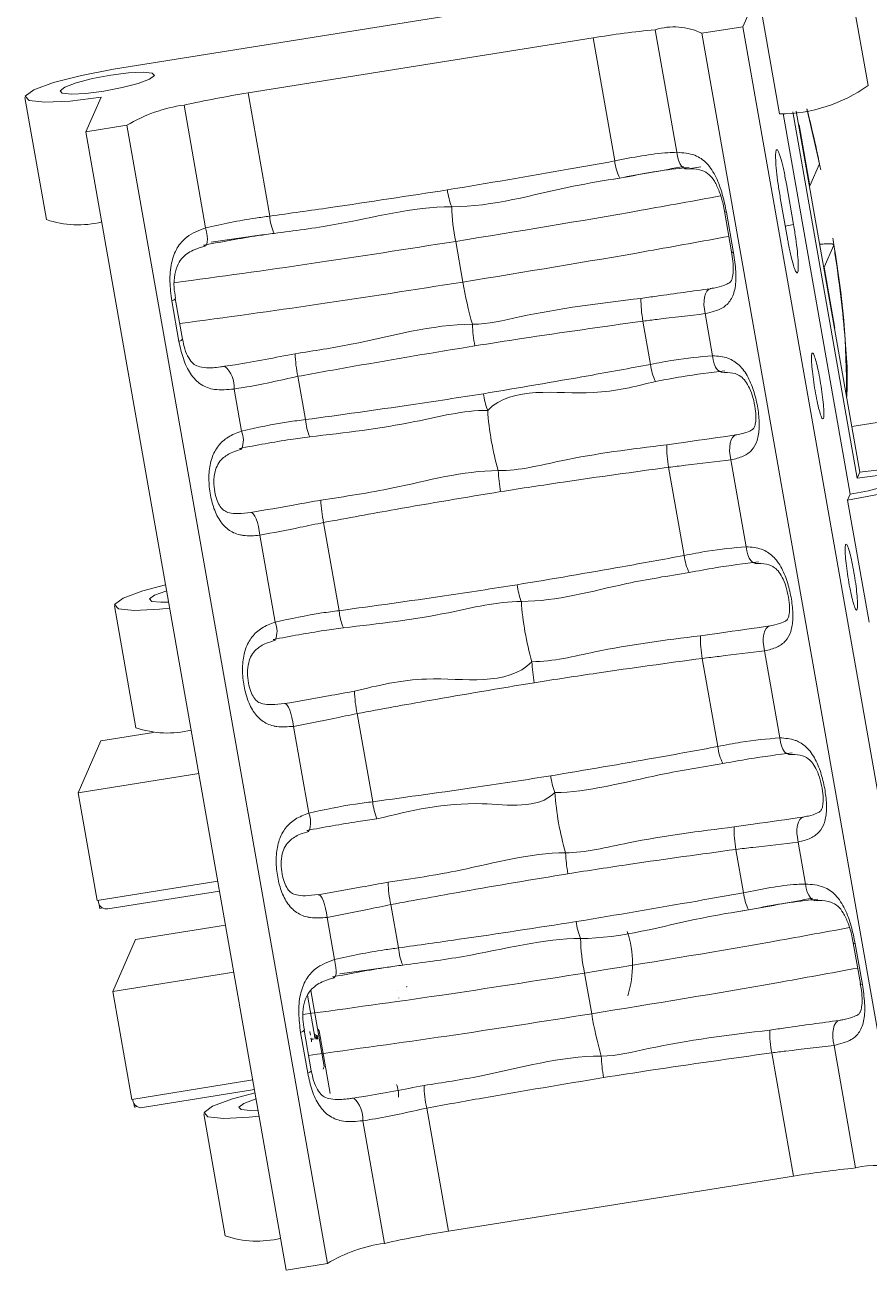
# Model space of a CAD drawing. Header units: millimetres. Extents: x 0 to 1189, y 0 to 841.
# Drawn here: x 298.62 to 302.66, y 561.39 to 567.35 of the extents above; entities that cross this region are included whole.
import ezdxf

# ---------------------------------------------------------------- set-up
doc = ezdxf.new("R2010")
doc.units = ezdxf.units.MM
doc.layers.get('0').update_dxf_attribs({"lineweight": 18})

msp = doc.modelspace()

# ---------------------------------------------------------------- linework, layer by layer
at = {"color": 7, "linetype": 'Continuous', "lineweight": 15}
for p, q in [((302.6557, 567.0616), (302.553, 567.6456)), ((299.0441, 567.1397), (302.1882, 567.6429)), ((302.1299, 567.5097), (302.057, 567.3432)), ((302.2326, 566.9257), (302.1299, 567.5097)), ((301.3396, 567.2903), (299.6886, 567.026)), ((301.4434, 566.7004), (301.3396, 567.2903)), ((301.7406, 566.7419), (301.6373, 567.3289)), ((302.057, 567.3432), (301.8605, 567.3117)), ((302.8193, 561.8606), (301.8605, 567.3117)), ((303.0158, 561.8921), (302.057, 567.3432)), ((298.621, 567.0038), (298.7237, 566.4197)), ((298.9129, 566.8399), (298.9858, 567.0064)), ((299.7923, 566.4361), (299.6886, 567.026)), ((299.4857, 566.3809), (299.3824, 566.968)), ((302.5703, 565.1045), (302.2495, 566.9284)), ((302.2951, 566.9364), (302.6039, 565.1811)), ((302.6163, 565.2094), (302.3119, 566.9396)), ((299.1094, 566.8714), (298.9129, 566.8399)), ((300.0682, 561.4203), (299.1094, 566.8714)), ((302.3259, 566.8738), (302.3242, 566.8699)), ((302.3773, 566.5818), (302.3259, 566.8738)), ((299.8717, 561.3888), (298.9129, 566.8399)), ((301.856, 566.6723), (301.7967, 566.6628)), ((302.4229, 566.686), (302.3773, 566.5818)), ((302.265, 566.5903), (302.2993, 566.3957)), ((302.375, 566.5814), (302.3773, 566.5818)), ((302.2701, 566.3291), (302.2359, 566.5237)), ((301.9689, 566.4598), (302.0031, 566.2651)), ((301.978, 566.4552), (302.0122, 566.2606)), ((299.7655, 566.3477), (299.5119, 566.3123)), ((300.6828, 566.3154), (300.717, 566.1207)), ((302.4458, 566.1924), (302.4914, 566.2967)), ((302.0031, 566.2651), (302.0031, 566.2656)), ((302.4434, 566.192), (302.4458, 566.1924)), ((302.4971, 565.9004), (302.4458, 566.1924)), ((299.3401, 566.0425), (299.3402, 566.0421)), ((299.3745, 565.8474), (299.3402, 566.0421)), ((299.3583, 565.8357), (299.324, 566.0304)), ((301.6148, 565.7261), (301.5783, 565.9334)), ((301.9119, 565.768), (301.8765, 565.9692)), ((302.4948, 565.9), (302.4971, 565.9004)), ((302.4954, 565.8965), (302.4971, 565.9004)), ((299.9637, 565.4618), (299.9272, 565.6691)), ((299.657, 565.4071), (299.6216, 565.6082)), ((302.9457, 565.4876), (302.5777, 565.4287)), ((302.0728, 564.853), (301.9997, 565.2688)), ((301.7757, 564.811), (301.7014, 565.2334)), ((302.6039, 565.1811), (302.6163, 565.2094)), ((302.5579, 565.0762), (302.5703, 565.1045)), ((302.6607, 564.4921), (302.5579, 565.0762)), ((300.1247, 564.5468), (300.0504, 564.9692)), ((299.8179, 564.492), (299.7448, 564.9078)), ((299.0491, 564.5702), (299.1518, 563.9862)), ((301.9367, 563.896), (301.8624, 564.3184)), ((302.2338, 563.938), (302.1606, 564.3538)), ((300.2856, 563.6318), (300.2113, 564.0542)), ((299.2368, 563.9641), (298.9849, 563.9238)), ((299.9789, 563.577), (299.9057, 563.9928)), ((298.9849, 563.9238), (298.8756, 563.674)), ((298.8756, 563.674), (299.4535, 563.7665)), ((298.9663, 563.1581), (298.8756, 563.674)), ((302.357, 563.2376), (302.3216, 563.4387)), ((302.0598, 563.1961), (302.0233, 563.4034)), ((298.9663, 563.1581), (299.5442, 563.2506)), ((299.0185, 563.1187), (299.5524, 563.2042)), ((298.9711, 563.1588), (298.9724, 563.1514)), ((298.9768, 563.1388), (298.98, 563.121)), ((298.98, 563.121), (298.9928, 563.1231)), ((300.4087, 562.9318), (300.3723, 563.1391)), ((300.1021, 562.8766), (300.0667, 563.0778)), ((299.5811, 563.0411), (299.1507, 562.9722)), ((299.1507, 562.9722), (299.0413, 562.7224)), ((302.5853, 562.9555), (302.6195, 562.7608)), ((302.5944, 562.9509), (302.6286, 562.7563)), ((299.0413, 562.7224), (299.6208, 562.8152)), ((300.3819, 562.8434), (300.1283, 562.808)), ((301.2992, 562.8111), (301.3334, 562.6164)), ((302.6195, 562.7608), (302.6195, 562.7613)), ((299.1321, 562.2065), (299.0413, 562.7224)), ((300.0101, 562.4941), (299.9729, 562.7054)), ((300.0533, 562.3643), (299.9893, 562.7284)), ((300.4049, 562.729), (300.4048, 562.729)), ((300.4477, 562.745), (300.4493, 562.7474)), ((299.9747, 562.3315), (299.9404, 562.5261)), ((299.9565, 562.5382), (299.9566, 562.5378)), ((299.9909, 562.3431), (299.9566, 562.5378)), ((299.986, 562.5203), (299.9842, 562.5308)), ((299.9862, 562.5207), (299.986, 562.5203)), ((299.9862, 562.5207), (299.986, 562.5206)), ((299.9867, 562.5165), (299.9873, 562.5179)), ((299.9873, 562.5143), (299.9878, 562.5153)), ((300.0054, 562.5209), (300.0177, 562.5085)), ((300.022, 562.5425), (300.0294, 562.5351)), ((300.0294, 562.5351), (300.0822, 562.235)), ((299.9897, 562.4994), (299.9908, 562.4977)), ((299.9902, 562.4966), (299.9897, 562.4994)), ((299.9909, 562.4956), (299.9902, 562.4966)), ((299.9924, 562.4876), (299.9909, 562.4956)), ((299.9912, 562.4954), (299.991, 562.4953)), ((299.9924, 562.4888), (299.9912, 562.4954)), ((299.9912, 562.4954), (299.9913, 562.4953)), ((299.9921, 562.4888), (299.9924, 562.4888)), ((299.9923, 562.4847), (299.9924, 562.4876)), ((299.9928, 562.4818), (299.9923, 562.4847)), ((299.9924, 562.4891), (299.9924, 562.4888)), ((299.9928, 562.4864), (299.9928, 562.4818)), ((299.9952, 562.4959), (299.9956, 562.4936)), ((299.999, 562.4987), (299.9999, 562.4937)), ((300.0074, 562.5092), (300.0148, 562.5018)), ((300.0177, 562.5085), (300.0148, 562.5018)), ((300.0148, 562.5018), (300.0161, 562.4944)), ((300.0177, 562.5085), (300.0202, 562.4946)), ((300.0189, 562.5136), (300.0222, 562.4946)), ((302.5961, 561.8778), (302.4929, 562.4649)), ((302.2985, 561.8392), (302.1947, 562.4291)), ((300.0533, 562.3643), (300.0475, 562.351)), ((299.1321, 562.2065), (299.7116, 562.2993)), ((299.1843, 562.1672), (299.7197, 562.2529)), ((300.4092, 562.2181), (300.4088, 562.2177)), ((299.1368, 562.2073), (299.1381, 562.1998)), ((299.1426, 562.1873), (299.1457, 562.1695)), ((299.1457, 562.1695), (299.1586, 562.1716)), ((300.6474, 561.5749), (300.5436, 562.1648)), ((299.4771, 562.1367), (299.5799, 561.5526)), ((300.3412, 561.5169), (300.238, 562.1039)), ((302.2985, 561.8392), (300.6474, 561.5749)), ((300.0682, 561.4203), (299.8717, 561.3888))]:
    msp.add_line(p, q, dxfattribs=at)
at = {"color": 8, "linetype": 'Continuous', "lineweight": 15}
msp.add_line((302.2597, 566.3885), (302.2993, 566.3957), dxfattribs=at)
at = {"color": 7, "linetype": 'Continuous', "lineweight": 15}
for points in [[(299.0441, 567.1397), (298.8915, 567.1105), (298.7577, 567.0757), (298.663, 567.0404), (298.622, 567.0101), (298.6407, 566.9894), (298.7164, 566.9815), (298.8376, 566.9874), (298.9858, 567.0064)], [(298.789, 567.0369), (298.8126, 567.0543), (298.867, 567.0746), (298.944, 567.0946), (299.0317, 567.1113), (299.1169, 567.1223), (299.1866, 567.1257), (299.2302, 567.1211), (299.2409, 567.1092), (299.2173, 567.0918), (299.1629, 567.0715), (299.0859, 567.0515), (298.9982, 567.0347), (298.913, 567.0238), (298.8433, 567.0204), (298.7998, 567.025), (298.789, 567.0369)], [(299.4857, 566.3809), (299.49, 566.361), (299.4928, 566.3424), (299.494, 566.326), (299.4935, 566.3124), (299.4914, 566.3024), (299.4877, 566.2964), (299.4826, 566.2945), (299.4763, 566.297)], [(301.9015, 566.0888), (301.8924, 566.0848), (301.8844, 566.0765), (301.878, 566.0643), (301.8735, 566.0488), (301.871, 566.0307), (301.8707, 566.0108), (301.8725, 565.99), (301.8765, 565.9692)], [(301.9997, 565.2688), (301.9955, 565.2898), (301.9935, 565.3108), (301.9937, 565.3309), (301.9961, 565.3491), (302.0007, 565.3645), (302.0072, 565.3766), (302.0153, 565.3847), (302.0247, 565.3884)], [(299.6479, 565.3239), (299.6544, 565.321), (299.658, 565.3215)], [(302.6163, 565.2094), (302.7645, 565.2284), (302.8856, 565.2344), (302.9614, 565.2264), (302.9801, 565.2057), (302.939, 565.1754), (302.8444, 565.1402), (302.7106, 565.1053), (302.5579, 565.0762)], [(302.5703, 565.1045), (302.6581, 565.1212), (302.735, 565.1413), (302.7895, 565.1616), (302.8131, 565.179), (302.8023, 565.1909), (302.7588, 565.1955), (302.6891, 565.192), (302.6039, 565.1811)], [(299.702, 565.0166), (299.7082, 565.0154), (299.7147, 565.0096), (299.7212, 564.9997), (299.7275, 564.9859), (299.7333, 564.9691), (299.7382, 564.9498), (299.7421, 564.9291), (299.7448, 564.9078)], [(299.2943, 564.6712), (299.1857, 564.6421), (299.0911, 564.6069), (299.05, 564.5766), (299.0688, 564.5559), (299.1445, 564.5479), (299.2657, 564.5539), (299.3141, 564.559)], [(299.309, 564.5879), (299.2714, 564.5869), (299.2278, 564.5914), (299.217, 564.6033), (299.2407, 564.6208), (299.2951, 564.641), (299.2994, 564.6423)], [(302.1606, 564.3538), (302.1564, 564.3748), (302.1544, 564.3958), (302.1546, 564.4159), (302.1571, 564.4341), (302.1617, 564.4495), (302.1682, 564.4616), (302.1763, 564.4697), (302.1856, 564.4734)], [(299.8089, 564.4089), (299.8153, 564.406), (299.819, 564.4065)], [(299.8629, 564.1016), (299.8691, 564.1004), (299.8756, 564.0946), (299.8822, 564.0847), (299.8885, 564.0709), (299.8942, 564.054), (299.8991, 564.0348), (299.903, 564.0141), (299.9057, 563.9928)], [(302.3216, 563.4387), (302.3174, 563.4598), (302.3154, 563.4808), (302.3156, 563.5009), (302.318, 563.519), (302.3226, 563.5345), (302.3291, 563.5466), (302.3372, 563.5547), (302.3466, 563.5584)], [(299.9698, 563.4939), (299.9763, 563.491), (299.9799, 563.4915)], [(300.0239, 563.1866), (300.0301, 563.1854), (300.0366, 563.1796), (300.0431, 563.1696), (300.0494, 563.1559), (300.0552, 563.139), (300.0601, 563.1198), (300.064, 563.0991), (300.0667, 563.0778)], [(300.0927, 562.7927), (300.099, 562.7903), (300.1041, 562.7921), (300.1078, 562.7981), (300.1099, 562.8081), (300.1104, 562.8217), (300.1092, 562.8381), (300.1064, 562.8567), (300.1021, 562.8766)], [(302.4929, 562.4649), (302.4889, 562.4857), (302.4871, 562.5065), (302.4874, 562.5264), (302.4899, 562.5445), (302.4944, 562.56), (302.5008, 562.5722), (302.5088, 562.5805), (302.5179, 562.5846)], [(299.7421, 562.1255), (299.6937, 562.1204), (299.5725, 562.1144), (299.4968, 562.1224), (299.4781, 562.1431), (299.5191, 562.1734), (299.6138, 562.2086), (299.7224, 562.2377)], [(299.7275, 562.2088), (299.7231, 562.2075), (299.6687, 562.1872), (299.6451, 562.1698), (299.6559, 562.1579), (299.6994, 562.1533), (299.7371, 562.1543)]]:
    msp.add_lwpolyline(points, dxfattribs=at)
at = {"color": 8, "linetype": 'Continuous', "lineweight": 15}
for points in [[(302.4229, 566.686), (302.3762, 566.8966), (302.3628, 566.9499)], [(301.7406, 566.7419), (301.7438, 566.7218), (301.7488, 566.7035), (301.7554, 566.688), (301.7632, 566.6757), (301.7719, 566.6675), (301.7812, 566.6635), (301.7843, 566.6631)], [(301.978, 566.4552), (301.9707, 566.4575), (301.9688, 566.4599)], [(302.0122, 566.2606), (302.0049, 566.2628), (302.0031, 566.2651)], [(299.3402, 566.0421), (299.3398, 566.0401), (299.3346, 566.0356), (299.324, 566.0304)], [(299.3744, 565.8477), (299.374, 565.8454), (299.3688, 565.8409), (299.3583, 565.8357)], [(301.9119, 565.768), (301.9149, 565.7477), (301.9199, 565.7292), (301.9264, 565.7136), (301.9342, 565.7014), (301.9429, 565.6932), (301.9522, 565.6895), (301.9547, 565.6893)], [(302.0728, 564.853), (302.0759, 564.8327), (302.0808, 564.8142), (302.0873, 564.7986), (302.0951, 564.7864), (302.1038, 564.7782), (302.1131, 564.7745), (302.1156, 564.7743)], [(302.2338, 563.938), (302.2368, 563.9176), (302.2418, 563.8992), (302.2483, 563.8836), (302.2561, 563.8714), (302.2648, 563.8632), (302.2741, 563.8595), (302.2766, 563.8592)], [(302.357, 563.2376), (302.3602, 563.2175), (302.3652, 563.1992), (302.3718, 563.1837), (302.3796, 563.1715), (302.3883, 563.1632), (302.3976, 563.1592), (302.4007, 563.1589)], [(302.5944, 562.9509), (302.5871, 562.9532), (302.5852, 562.9556)], [(302.6286, 562.7563), (302.6213, 562.7585), (302.6195, 562.7608)], [(300.4475, 562.7451), (300.4481, 562.746), (300.4493, 562.7475)], [(299.9566, 562.5378), (299.9562, 562.5358), (299.951, 562.5313), (299.9404, 562.5261)], [(299.9908, 562.3434), (299.9904, 562.3411), (299.9852, 562.3366), (299.9747, 562.3315)]]:
    msp.add_lwpolyline(points, dxfattribs=at)
at = {"color": 7, "linetype": 'Continuous', "lineweight": 15}
for centre, radius, start, end in [((302.1088, 562.53), 4.822, 95.61137, 99.17871), ((301.727, 567.0368), 0.3056, 64.11174, 107.07306), ((302.2302, 567.6597), 0.734, 270.18562, 305.42938), ((300.5429, 561.682), 5.4119, 99.08261, 102.38223), ((299.4775, 566.2653), 0.7091, 97.70725, 121.27447), ((301.6725, 566.7242), 0.2303, 185.93804, 207.27868), ((300.9507, 566.5993), 0.3104, 186.94707, 202.39988), ((301.4975, 566.493), 0.8339, 180.81791, 192.29512), ((298.8752, 566.8612), 0.4668, 251.06877, 284.08366), ((300.0314, 566.4528), 0.2397, 183.99147, 204.40094), ((302.4066, 566.3957), 1.7119, 189.24417, 196.19874), ((302.13, 566.0347), 0.5609, 179.21522, 190.4013), ((301.3948, 565.9346), 0.6322, 181.49441, 190.90267), ((300.4418, 565.7844), 0.5273, 180.75276, 192.63089), ((299.49, 565.6188), 0.132, 355.39196, 48.00873), ((301.8595, 565.7546), 0.2464, 186.6542, 206.54364), ((301.1551, 565.6307), 0.3429, 187.50541, 201.2917), ((302.1623, 565.5907), 1.3294, 183.64426, 196.30815), ((300.2208, 565.4814), 0.2578, 184.36601, 203.26423), ((302.2781, 565.3359), 0.5857, 179.47019, 190.06968), ((301.5526, 565.241), 0.6667, 182.03039, 190.72204), ((300.582, 565.0885), 0.5448, 181.28006, 192.65296), ((302.0205, 564.8396), 0.2465, 186.65863, 206.5392), ((301.316, 564.7157), 0.3429, 187.50369, 201.2894), ((300.382, 564.5665), 0.2581, 184.37791, 203.25625), ((302.3232, 564.6757), 1.3293, 183.64424, 196.30932), ((302.4388, 564.4208), 0.5855, 179.47053, 190.07353), ((301.7123, 564.3258), 0.6654, 182.02063, 190.73029), ((300.7426, 564.1734), 0.5445, 181.27546, 192.65442), ((299.3032, 564.4278), 0.4669, 251.07206, 284.08037), ((302.1814, 563.9246), 0.2464, 186.65637, 206.54147), ((301.4765, 563.8006), 0.3424, 187.49926, 201.30198), ((302.4845, 563.7607), 1.3297, 183.64471, 196.30689), ((300.5427, 563.6514), 0.2578, 184.36601, 203.26423), ((302.5995, 563.5058), 0.5852, 179.46681, 190.07411), ((301.8745, 563.411), 0.6667, 182.03039, 190.72204), ((300.9039, 563.2585), 0.5449, 181.28039, 192.65263), ((302.289, 563.2199), 0.2304, 185.93536, 207.27295), ((299.0121, 563.1586), 0.0404, 190.3159, 279.1235), ((301.5674, 563.0951), 0.3107, 186.95522, 202.39173), ((301.021, 562.8519), 0.5076, 342.86036, 18.24979), ((302.1143, 562.9887), 0.8343, 180.82063, 192.2924), ((300.6477, 562.9485), 0.2395, 183.98742, 204.40889), ((300.4145, 562.692), 0.00396, 178.78485, 203.3987), ((303.0219, 562.8912), 1.7107, 189.24184, 196.20108), ((302.747, 562.5304), 0.5615, 179.22166, 190.39486), ((302.011, 562.4303), 0.6321, 181.49185, 190.90195), ((300.2756, 562.2264), 0.1339, 356.44754, 22.61791), ((301.0584, 562.2802), 0.5275, 180.75648, 192.63029), ((299.1779, 562.207), 0.0404, 190.3225, 279.12039), ((300.1063, 562.1145), 0.1321, 355.4048, 47.99428), ((303.0689, 557.0688), 4.8322, 95.61514, 99.17494), ((302.687, 561.552), 0.3383, 67.07868, 105.58743), ((301.5006, 556.2357), 5.407, 99.07897, 102.38156), ((299.7313, 561.9942), 0.4668, 251.06877, 284.08366), ((300.4365, 560.8137), 0.7096, 97.71524, 121.26647)]:
    msp.add_arc(centre, radius, start, end, dxfattribs=at)
at = {"color": 8, "linetype": 'Continuous', "lineweight": 15}
for centre, radius, start, end in [((298.8041, 565.6228), 3.7484, 359.2521, 10.35697), ((299.56, 565.3631), 0.1065, 337.02774, 24.3936), ((299.721, 564.4481), 0.1064, 337.01808, 24.40327), ((299.8819, 563.5331), 0.1065, 337.02774, 24.3936)]:
    msp.add_arc(centre, radius, start, end, dxfattribs=at)
at = {"color": 7, "linetype": 'Continuous', "lineweight": 15}
for points, knots in [([(302.4293, 566.6572), (302.4218, 566.6945), (302.4001, 566.802), (302.378, 566.8916), (302.3636, 566.9501)], [0, 0, 0, 0, 0.104031, 0.3001643, 0.3001643, 0.3001643, 0.3001643]), ([(302.2359, 566.5237), (302.2322, 566.546), (302.2248, 566.5905), (302.2171, 566.6545), (302.213, 566.7073), (302.2131, 566.7432), (302.2175, 566.758), (302.2256, 566.7503), (302.2365, 566.7207), (302.2489, 566.6727), (302.2587, 566.6256), (302.2638, 566.5971), (302.265, 566.5903)], [0, 0, 0, 0, 0.0435772, 0.087156, 0.1307379, 0.174318, 0.2178948, 0.2614722, 0.305053, 0.3486302, 0.3922077, 0.4058672, 0.4058672, 0.4058672, 0.4058672]), ([(300.6426, 566.5618), (300.8356, 566.5942), (301.1028, 566.639), (301.3694, 566.687), (301.4434, 566.7004)], [0, 0, 0, 0, 0.5870461, 0.8126937, 0.8126937, 0.8126937, 0.8126937]), ([(301.4434, 566.7004), (301.53, 566.7177), (301.6319, 566.7381), (301.7264, 566.7414), (301.7406, 566.7419)], [0, 0, 0, 0, 0.2553587, 0.300428, 0.300428, 0.300428, 0.300428]), ([(301.7406, 566.7419), (301.7704, 566.7397), (301.8245, 566.7358), (301.8878, 566.6915), (301.9307, 566.6239), (301.9604, 566.5411), (301.9721, 566.4838), (301.978, 566.4552)], [0, 0, 0, 0, 0.0932142, 0.169291, 0.2512309, 0.3316459, 0.4118344, 0.4118344, 0.4118344, 0.4118344]), ([(301.7729, 566.6741), (301.6742, 566.6556), (301.5625, 566.6347), (301.4506, 566.6161), (301.4377, 566.6139)], [0, 0, 0, 0, 0.3011932, 0.3406162, 0.3406162, 0.3406162, 0.3406162]), ([(301.7995, 566.6689), (301.7838, 566.6675), (301.6753, 566.658), (301.5634, 566.6368), (301.4678, 566.6186)], [0, 0, 0, 0, 0.0484997, 0.3356807, 0.3356807, 0.3356807, 0.3356807]), ([(301.7844, 566.6622), (301.7908, 566.6626), (301.8213, 566.6645), (301.8626, 566.6563), (301.8932, 566.64), (301.9218, 566.6052), (301.9453, 566.5542), (301.9608, 566.5028), (301.9663, 566.471), (301.9683, 566.4598)], [0, 0, 0, 0, 0.0168826, 0.08128, 0.1392025, 0.1837898, 0.2319856, 0.2824448, 0.3098101, 0.3098101, 0.3098101, 0.3098101]), ([(301.4678, 566.6186), (301.3934, 566.6065), (301.125, 566.5626), (300.861, 566.4811), (300.6637, 566.4811), (300.6637, 566.4811)], [0, 0, 0, 0, 0.2263507, 0.8164546, 0.8164665, 0.8164665, 0.8164665, 0.8164665]), ([(299.7923, 566.4361), (299.8891, 566.4497), (300.1729, 566.4894), (300.456, 566.533), (300.6426, 566.5618)], [0, 0, 0, 0, 0.2930726, 0.8595103, 0.8595103, 0.8595103, 0.8595103]), ([(300.6637, 566.4811), (300.6637, 566.4811), (300.4734, 566.4811), (300.1938, 566.4018), (299.9098, 566.366), (299.8132, 566.3538)], [0, 0, 0, 0, 0.0000119, 0.5675826, 0.8606356, 0.8606356, 0.8606356, 0.8606356]), ([(299.4857, 566.3809), (299.5648, 566.3978), (299.666, 566.4194), (299.7696, 566.4331), (299.7923, 566.4361)], [0, 0, 0, 0, 0.2434178, 0.3117002, 0.3117002, 0.3117002, 0.3117002]), ([(302.2993, 566.3957), (302.303, 566.3734), (302.3103, 566.3289), (302.3181, 566.2649), (302.3222, 566.2121), (302.322, 566.1762), (302.3176, 566.1614), (302.3096, 566.1691), (302.2987, 566.1987), (302.2862, 566.2467), (302.2764, 566.2938), (302.2713, 566.3223), (302.2701, 566.3291)], [0, 0, 0, 0, 0.043577, 0.0871562, 0.1307358, 0.174316, 0.217893, 0.2614743, 0.3050518, 0.3486317, 0.3922079, 0.4058674, 0.4058674, 0.4058674, 0.4058674]), ([(299.324, 566.0304), (299.3199, 566.0614), (299.3119, 566.1221), (299.319, 566.2108), (299.3456, 566.285), (299.3989, 566.3469), (299.4537, 566.3684), (299.4857, 566.3809)], [0, 0, 0, 0, 0.0894462, 0.1755301, 0.254351, 0.3274526, 0.4299121, 0.4299121, 0.4299121, 0.4299121]), ([(299.8132, 566.3538), (299.788, 566.3503), (299.6757, 566.3347), (299.5634, 566.3135), (299.4763, 566.297)], [0, 0, 0, 0, 0.0765489, 0.3416773, 0.3416773, 0.3416773, 0.3416773]), ([(299.3422, 566.0427), (299.339, 566.06), (299.332, 566.098), (299.3363, 566.1572), (299.3517, 566.2075), (299.3799, 566.246), (299.4248, 566.2759), (299.4687, 566.2883), (299.4863, 566.2933)], [0, 0, 0, 0, 0.0470393, 0.1032124, 0.1554253, 0.2054301, 0.2802566, 0.3304453, 0.3304453, 0.3304453, 0.3304453]), ([(302.4914, 566.2967), (302.4913, 566.2983), (302.491, 566.3017), (302.477, 566.3043), (302.4542, 566.3044), (302.4339, 566.3023), (302.4242, 566.3013)], [0, 0, 0, 0, 0.01680719, 0.03544971, 0.05373121, 0.07052921, 0.07052921, 0.07052921, 0.07052921]), ([(302.5534, 565.5667), (302.5551, 565.5964), (302.5589, 565.662), (302.5498, 565.818), (302.5304, 566.0184), (302.5069, 566.1986), (302.4908, 566.3037), (302.4866, 566.3313)], [0, 0, 0, 0, 0.1483658, 0.3275595, 0.5160835, 0.7022606, 0.7687488, 0.7687488, 0.7687488, 0.7687488]), ([(302.0122, 566.2606), (302.0166, 566.2303), (302.0253, 566.1709), (302.0227, 566.0927), (302.0024, 566.0329), (301.957, 565.989), (301.9061, 565.9765), (301.8765, 565.9692)], [0, 0, 0, 0, 0.0775403, 0.1521638, 0.2204756, 0.283839, 0.3726471, 0.3726471, 0.3726471, 0.3726471]), ([(302.002, 566.2655), (302.0047, 566.2505), (302.011, 566.2162), (302.0116, 566.1721), (302.0067, 566.1385), (301.999, 566.1231), (301.9944, 566.1174), (301.9661, 566.103), (301.932, 566.0939), (301.9067, 566.0901), (301.901, 566.0892)], [0, 0, 0, 0, 0.0282814, 0.0648612, 0.094023, 0.1229922, 0.1624302, 0.1976644, 0.2378453, 0.2497659, 0.2497659, 0.2497659, 0.2497659]), ([(300.7627, 565.9181), (300.7628, 565.9181), (300.839, 565.9181), (301.1045, 565.9866), (301.3745, 566.019), (301.5691, 566.0423)], [0, 0, 0, 0, 0.0000119, 0.228071, 0.8163929, 0.8163929, 0.8163929, 0.8163929]), ([(301.5691, 566.0423), (301.5944, 566.046), (301.707, 566.0623), (301.8165, 566.0772), (301.9015, 566.0888)], [0, 0, 0, 0, 0.0752097, 0.3356385, 0.3356385, 0.3356385, 0.3356385]), ([(299.9145, 565.7775), (300.0039, 565.7912), (300.2866, 565.8344), (300.5655, 565.9181), (300.7627, 565.9181), (300.7627, 565.9181)], [0, 0, 0, 0, 0.2721672, 0.8605193, 0.8605311, 0.8605311, 0.8605311, 0.8605311]), ([(301.5783, 565.9334), (301.3848, 565.9063), (301.1164, 565.8686), (300.8486, 565.8267), (300.7739, 565.8151)], [0, 0, 0, 0, 0.5861619, 0.8130203, 0.8130203, 0.8130203, 0.8130203]), ([(301.8765, 565.9692), (301.8009, 565.9604), (301.7042, 565.9492), (301.6009, 565.9362), (301.5783, 565.9334)], [0, 0, 0, 0, 0.2345214, 0.300321, 0.300321, 0.300321, 0.300321]), ([(299.6216, 565.6082), (299.5896, 565.6054), (299.5316, 565.6004), (299.4601, 565.6261), (299.4106, 565.6787), (299.3766, 565.7517), (299.3644, 565.8077), (299.3583, 565.8357)], [0, 0, 0, 0, 0.0904078, 0.164186, 0.2436542, 0.3216495, 0.3994014, 0.3994014, 0.3994014, 0.3994014]), ([(299.5753, 565.717), (299.5689, 565.716), (299.5379, 565.7109), (299.4912, 565.7083), (299.4473, 565.716), (299.4266, 565.728), (299.4046, 565.7542), (299.3851, 565.7972), (299.3783, 565.8316), (299.3751, 565.8479)], [0, 0, 0, 0, 0.0146852, 0.072073, 0.1173888, 0.1614823, 0.2044423, 0.2464337, 0.2840197, 0.2840197, 0.2840197, 0.2840197]), ([(300.7739, 565.8151), (300.5809, 565.783), (300.2983, 565.736), (300.0165, 565.6852), (299.9272, 565.6691)], [0, 0, 0, 0, 0.5870544, 0.859194, 0.859194, 0.859194, 0.859194]), ([(299.5783, 565.717), (299.5945, 565.7195), (299.7065, 565.7369), (299.8186, 565.7588), (299.9145, 565.7775)], [0, 0, 0, 0, 0.0493618, 0.3416509, 0.3416509, 0.3416509, 0.3416509]), ([(301.6148, 565.7261), (301.652, 565.7334), (301.7541, 565.7537), (301.8506, 565.7625), (301.9119, 565.768)], [0, 0, 0, 0, 0.1094739, 0.3002498, 0.3002498, 0.3002498, 0.3002498]), ([(301.9119, 565.768), (301.9372, 565.766), (301.9683, 565.7635), (302.0145, 565.7435), (302.0542, 565.7125), (302.0919, 565.6491), (302.1173, 565.574), (302.1325, 565.4968), (302.1371, 565.4237), (302.1284, 565.3613), (302.1028, 565.3146), (302.0598, 565.2839), (302.0201, 565.2739), (301.9997, 565.2688)], [0, 0, 0, 0, 0.0756239, 0.0926735, 0.1579485, 0.2285307, 0.2970393, 0.3663195, 0.4352345, 0.5004553, 0.5611028, 0.6217601, 0.6863846, 0.6863846, 0.6863846, 0.6863846]), ([(302.4422, 565.4668), (302.4406, 565.4655), (302.4374, 565.463), (302.4292, 565.4819), (302.4195, 565.5153), (302.4093, 565.5612), (302.3998, 565.614), (302.3919, 565.6677), (302.3866, 565.7163), (302.3845, 565.7544), (302.3856, 565.7737), (302.3887, 565.7821), (302.3937, 565.7794), (302.4021, 565.7585), (302.4119, 565.7222), (302.4221, 565.6747), (302.4314, 565.6213), (302.4389, 565.5681), (302.4437, 565.521), (302.4452, 565.4854), (302.4438, 565.4709), (302.4424, 565.4672), (302.4422, 565.4668)], [0, 0, 0, 0, 0.0348162, 0.0696307, 0.1044456, 0.1392591, 0.1740719, 0.2088859, 0.243699, 0.2785172, 0.3133286, 0.3305492, 0.3653613, 0.4001764, 0.4349896, 0.4698025, 0.5046173, 0.5394345, 0.5742481, 0.6090624, 0.6438775, 0.6484655, 0.6484655, 0.6484655, 0.6484655]), ([(300.8151, 565.5859), (300.9828, 565.6141), (301.2497, 565.659), (301.5158, 565.7079), (301.6148, 565.7261)], [0, 0, 0, 0, 0.5099202, 0.8118377, 0.8118377, 0.8118377, 0.8118377]), ([(301.9706, 565.6957), (301.9019, 565.687), (301.7922, 565.6731), (301.6807, 565.6523), (301.6391, 565.6445)], [0, 0, 0, 0, 0.2103879, 0.3355534, 0.3355534, 0.3355534, 0.3355534]), ([(301.9546, 565.6885), (301.9738, 565.688), (302.0134, 565.6868), (302.0442, 565.6728), (302.0691, 565.6483), (302.09, 565.6118), (302.1066, 565.5653), (302.1171, 565.5147), (302.1201, 565.4702), (302.1168, 565.4386), (302.1107, 565.4228), (302.1063, 565.4169), (302.0919, 565.4064), (302.0582, 565.3947), (302.0303, 565.3899), (302.021, 565.3883)], [0, 0, 0, 0, 0.0475865, 0.0982423, 0.1318232, 0.1623344, 0.1965061, 0.23514, 0.26913, 0.2968962, 0.3248591, 0.3543763, 0.3922682, 0.4367849, 0.4592057, 0.4592057, 0.4592057, 0.4592057]), ([(299.9272, 565.6691), (299.8396, 565.6494), (299.7364, 565.6261), (299.6366, 565.6106), (299.6216, 565.6082)], [0, 0, 0, 0, 0.26497, 0.3117373, 0.3117373, 0.3117373, 0.3117373]), ([(301.6391, 565.6445), (301.5427, 565.6206), (301.2832, 565.5562), (300.9568, 565.6274), (300.8356, 565.5062), (300.8356, 565.5062)], [0, 0, 0, 0, 0.3058488, 0.8235878, 0.8236048, 0.8236048, 0.8236048, 0.8236048]), ([(299.9637, 565.4618), (300.1318, 565.4847), (300.416, 565.5236), (300.6994, 565.5678), (300.8151, 565.5859)], [0, 0, 0, 0, 0.5089334, 0.8604283, 0.8604283, 0.8604283, 0.8604283]), ([(300.8356, 565.5062), (300.8356, 565.5062), (300.7174, 565.5062), (300.4368, 565.4316), (300.1522, 565.3989), (299.9839, 565.3796)], [0, 0, 0, 0, 0.0000118, 0.3523967, 0.8615959, 0.8615959, 0.8615959, 0.8615959]), ([(299.657, 565.4071), (299.7313, 565.4232), (299.8324, 565.4453), (299.9363, 565.4583), (299.9637, 565.4618)], [0, 0, 0, 0, 0.2293591, 0.3117365, 0.3117365, 0.3117365, 0.3117365]), ([(299.7448, 564.9078), (299.7177, 564.9058), (299.6844, 564.9034), (299.6336, 564.9128), (299.5891, 564.9329), (299.5462, 564.9844), (299.5178, 565.0528), (299.5022, 565.129), (299.4997, 565.2068), (299.5126, 565.2788), (299.5437, 565.3381), (299.5925, 565.382), (299.635, 565.3985), (299.657, 565.4071)], [0, 0, 0, 0, 0.0798775, 0.097889, 0.1668355, 0.2413829, 0.3137415, 0.3869085, 0.4597036, 0.5285892, 0.5926445, 0.6567099, 0.7249608, 0.7249608, 0.7249608, 0.7249608]), ([(299.9839, 565.3796), (299.9536, 565.3755), (299.8416, 565.3603), (299.7296, 565.3392), (299.6479, 565.3239)], [0, 0, 0, 0, 0.0922428, 0.3406167, 0.3406167, 0.3406167, 0.3406167]), ([(301.6924, 565.3413), (301.7228, 565.3456), (301.8352, 565.3616), (301.9448, 565.3771), (302.0247, 565.3884)], [0, 0, 0, 0, 0.0908944, 0.3355902, 0.3355902, 0.3355902, 0.3355902]), ([(299.7027, 565.0172), (299.6815, 565.0146), (299.6424, 565.0097), (299.597, 565.0145), (299.5745, 565.0243), (299.557, 565.041), (299.5397, 565.074), (299.5282, 565.1159), (299.5237, 565.1644), (299.5289, 565.2117), (299.5435, 565.2495), (299.5685, 565.28), (299.6074, 565.3051), (299.6438, 565.3156), (299.6585, 565.3198)], [0, 0, 0, 0, 0.0549725, 0.101278, 0.1436933, 0.1852309, 0.2197723, 0.2564968, 0.2966048, 0.3367271, 0.3727392, 0.4115642, 0.4686249, 0.5070971, 0.5070971, 0.5070971, 0.5070971]), ([(300.8864, 565.2174), (300.8864, 565.2174), (300.9884, 565.2174), (301.2536, 565.2873), (301.5234, 565.3205), (301.6924, 565.3413)], [0, 0, 0, 0, 0.0000119, 0.3050712, 0.8160148, 0.8160148, 0.8160148, 0.8160148]), ([(301.9997, 565.2688), (301.9287, 565.2603), (301.8322, 565.2488), (301.7288, 565.2367), (301.7014, 565.2334)], [0, 0, 0, 0, 0.2209739, 0.3003488, 0.3003488, 0.3003488, 0.3003488]), ([(300.0373, 565.0763), (300.1523, 565.0935), (300.4353, 565.1359), (300.7149, 565.2174), (300.8864, 565.2174), (300.8864, 565.2174)], [0, 0, 0, 0, 0.3502239, 0.8614452, 0.861457, 0.861457, 0.861457, 0.861457]), ([(301.7014, 565.2334), (301.5333, 565.2105), (301.265, 565.1738), (300.9975, 565.1324), (300.8976, 565.117)], [0, 0, 0, 0, 0.5089394, 0.8122085, 0.8122085, 0.8122085, 0.8122085]), ([(300.8976, 565.117), (300.7299, 565.0891), (300.4471, 565.0421), (300.1651, 564.9902), (300.0504, 564.9692)], [0, 0, 0, 0, 0.5099262, 0.860057, 0.860057, 0.860057, 0.860057]), ([(299.702, 565.0166), (299.7723, 565.029), (299.8845, 565.0486), (299.9958, 565.0688), (300.0373, 565.0763)], [0, 0, 0, 0, 0.2135259, 0.3405514, 0.3405514, 0.3405514, 0.3405514]), ([(300.0504, 564.9692), (300.013, 564.9613), (299.9103, 564.9399), (299.8091, 564.9203), (299.7448, 564.9078)], [0, 0, 0, 0, 0.1136441, 0.3116862, 0.3116862, 0.3116862, 0.3116862]), ([(301.7757, 564.811), (301.8129, 564.8184), (301.915, 564.8387), (302.0115, 564.8474), (302.0728, 564.853)], [0, 0, 0, 0, 0.1094719, 0.3002499, 0.3002499, 0.3002499, 0.3002499]), ([(302.0728, 564.853), (302.0982, 564.851), (302.1292, 564.8485), (302.1754, 564.8285), (302.2152, 564.7975), (302.2529, 564.7341), (302.2783, 564.659), (302.2934, 564.5818), (302.2981, 564.5087), (302.2893, 564.4463), (302.2638, 564.3996), (302.2207, 564.3689), (302.1811, 564.3589), (302.1606, 564.3538)], [0, 0, 0, 0, 0.075622, 0.0926779, 0.1579499, 0.2285234, 0.2970414, 0.366311, 0.4352356, 0.5004475, 0.5610981, 0.6217563, 0.6863828, 0.6863828, 0.6863828, 0.6863828]), ([(302.5484, 564.8633), (302.55, 564.8646), (302.5532, 564.8671), (302.5614, 564.8482), (302.571, 564.8148), (302.5812, 564.7689), (302.5908, 564.7162), (302.5987, 564.6624), (302.604, 564.6138), (302.6061, 564.5758), (302.6048, 564.5526), (302.6002, 564.5468), (302.5929, 564.5592), (302.5836, 564.5884), (302.5735, 564.6309), (302.5636, 564.6821), (302.5551, 564.7362), (302.5489, 564.7871), (302.5458, 564.8287), (302.5459, 564.8541), (302.5477, 564.8607), (302.5484, 564.8633)], [0, 0, 0, 0, 0.0348123, 0.0696267, 0.1044398, 0.1392533, 0.1740734, 0.2088879, 0.2436992, 0.278512, 0.3133301, 0.3481438, 0.3829598, 0.417775, 0.4525892, 0.4874018, 0.5222135, 0.5570297, 0.5918439, 0.6266552, 0.648448, 0.648448, 0.648448, 0.648448]), ([(300.9761, 564.6709), (301.1437, 564.6991), (301.4106, 564.744), (301.6767, 564.7929), (301.7757, 564.811)], [0, 0, 0, 0, 0.5099153, 0.8118357, 0.8118357, 0.8118357, 0.8118357]), ([(301.8, 564.7295), (301.7004, 564.7135), (301.4321, 564.6703), (301.168, 564.5912), (300.9965, 564.5912), (300.9965, 564.5912)], [0, 0, 0, 0, 0.3030377, 0.8160173, 0.8160292, 0.8160292, 0.8160292, 0.8160292]), ([(302.1316, 564.7807), (302.0628, 564.772), (301.9532, 564.7581), (301.8416, 564.7373), (301.8, 564.7295)], [0, 0, 0, 0, 0.2103924, 0.335555, 0.335555, 0.335555, 0.335555]), ([(302.1156, 564.7735), (302.1347, 564.773), (302.1743, 564.7718), (302.2052, 564.7578), (302.23, 564.7333), (302.251, 564.6968), (302.2675, 564.6503), (302.278, 564.5997), (302.281, 564.5552), (302.2777, 564.5236), (302.2717, 564.5078), (302.2672, 564.5019), (302.2528, 564.4914), (302.2192, 564.4797), (302.1913, 564.4749), (302.1819, 564.4733)], [0, 0, 0, 0, 0.0475858, 0.0982452, 0.1318262, 0.1623384, 0.1965027, 0.2351358, 0.2691336, 0.296894, 0.324857, 0.3543785, 0.3922673, 0.4367828, 0.4592071, 0.4592071, 0.4592071, 0.4592071]), ([(300.1247, 564.5468), (300.2928, 564.5697), (300.577, 564.6086), (300.8603, 564.6528), (300.9761, 564.6709)], [0, 0, 0, 0, 0.5089353, 0.8604329, 0.8604329, 0.8604329, 0.8604329]), ([(299.8179, 564.492), (299.8923, 564.5083), (299.9934, 564.5303), (300.0972, 564.5433), (300.1247, 564.5468)], [0, 0, 0, 0, 0.2293592, 0.3117351, 0.3117351, 0.3117351, 0.3117351]), ([(300.9965, 564.5912), (300.9965, 564.5912), (300.8784, 564.5912), (300.5977, 564.5165), (300.3131, 564.4839), (300.1449, 564.4646)], [0, 0, 0, 0, 0.0000118, 0.3523957, 0.8615951, 0.8615951, 0.8615951, 0.8615951]), ([(299.9057, 563.9928), (299.8786, 563.9908), (299.8454, 563.9884), (299.7946, 563.9978), (299.75, 564.0179), (299.7071, 564.0694), (299.6788, 564.1378), (299.6632, 564.2139), (299.6606, 564.2918), (299.6736, 564.3638), (299.7046, 564.4231), (299.7535, 564.467), (299.796, 564.4835), (299.8179, 564.492)], [0, 0, 0, 0, 0.0798754, 0.0978863, 0.1668329, 0.2413776, 0.3137426, 0.3869097, 0.4597048, 0.5285811, 0.5926456, 0.6567089, 0.7249615, 0.7249615, 0.7249615, 0.7249615]), ([(300.1449, 564.4646), (300.1146, 564.4604), (300.0026, 564.4453), (299.8906, 564.4242), (299.8089, 564.4089)], [0, 0, 0, 0, 0.0922457, 0.3406167, 0.3406167, 0.3406167, 0.3406167]), ([(301.0473, 564.3024), (301.0473, 564.3024), (301.1493, 564.3024), (301.4145, 564.3722), (301.6844, 564.4055), (301.8534, 564.4263)], [0, 0, 0, 0, 0.0000119, 0.3050688, 0.8160097, 0.8160097, 0.8160097, 0.8160097]), ([(301.8534, 564.4263), (301.8838, 564.4306), (301.9962, 564.4466), (302.1057, 564.4621), (302.1856, 564.4734)], [0, 0, 0, 0, 0.0908941, 0.3355932, 0.3355932, 0.3355932, 0.3355932]), ([(299.8636, 564.1022), (299.8424, 564.0996), (299.8033, 564.0947), (299.758, 564.0995), (299.7355, 564.1093), (299.718, 564.126), (299.7007, 564.159), (299.6892, 564.2009), (299.6846, 564.2494), (299.6898, 564.2967), (299.7045, 564.3345), (299.7294, 564.365), (299.7683, 564.3901), (299.8048, 564.4006), (299.8194, 564.4048)], [0, 0, 0, 0, 0.0549731, 0.1012806, 0.143695, 0.1852284, 0.2197719, 0.256505, 0.2966034, 0.3367258, 0.3727396, 0.4115714, 0.4686275, 0.5071011, 0.5071011, 0.5071011, 0.5071011]), ([(300.1982, 564.1613), (300.3092, 564.1884), (300.5821, 564.2552), (300.9261, 564.1811), (301.0473, 564.3024), (301.0473, 564.3024)], [0, 0, 0, 0, 0.3535307, 0.8695849, 0.8696019, 0.8696019, 0.8696019, 0.8696019]), ([(301.8624, 564.3184), (301.6943, 564.2955), (301.426, 564.2588), (301.1585, 564.2174), (301.0586, 564.2019)], [0, 0, 0, 0, 0.5089416, 0.8122101, 0.8122101, 0.8122101, 0.8122101]), ([(302.1606, 564.3538), (302.0896, 564.3453), (301.9932, 564.3338), (301.8897, 564.3217), (301.8624, 564.3184)], [0, 0, 0, 0, 0.2209705, 0.3003459, 0.3003459, 0.3003459, 0.3003459]), ([(301.0586, 564.2019), (300.8909, 564.1741), (300.608, 564.127), (300.3261, 564.0752), (300.2113, 564.0542)], [0, 0, 0, 0, 0.5099291, 0.8600578, 0.8600578, 0.8600578, 0.8600578]), ([(299.8629, 564.1016), (299.9333, 564.1139), (300.0455, 564.1336), (300.1567, 564.1538), (300.1982, 564.1613)], [0, 0, 0, 0, 0.213523, 0.3405536, 0.3405536, 0.3405536, 0.3405536]), ([(300.2113, 564.0542), (300.1739, 564.0463), (300.0713, 564.0248), (299.97, 564.0053), (299.9057, 563.9928)], [0, 0, 0, 0, 0.1136436, 0.3116887, 0.3116887, 0.3116887, 0.3116887]), ([(301.137, 563.7559), (301.3047, 563.7841), (301.5716, 563.829), (301.8377, 563.8779), (301.9367, 563.896)], [0, 0, 0, 0, 0.5099202, 0.8118377, 0.8118377, 0.8118377, 0.8118377]), ([(301.9367, 563.896), (301.9739, 563.9034), (302.076, 563.9237), (302.1725, 563.9324), (302.2338, 563.938)], [0, 0, 0, 0, 0.1094739, 0.3002498, 0.3002498, 0.3002498, 0.3002498]), ([(302.2338, 563.938), (302.2591, 563.936), (302.2902, 563.9335), (302.3364, 563.9135), (302.3761, 563.8825), (302.4138, 563.8191), (302.4392, 563.744), (302.4544, 563.6668), (302.459, 563.5937), (302.4503, 563.5313), (302.4247, 563.4846), (302.3817, 563.4539), (302.342, 563.4439), (302.3216, 563.4387)], [0, 0, 0, 0, 0.0756225, 0.0926757, 0.1579508, 0.228533, 0.2970424, 0.3663125, 0.4352377, 0.5004586, 0.5611061, 0.6217601, 0.6863875, 0.6863875, 0.6863875, 0.6863875]), ([(302.2925, 563.8657), (302.2238, 563.857), (302.1141, 563.8431), (302.0026, 563.8223), (301.961, 563.8145)], [0, 0, 0, 0, 0.2103879, 0.3355534, 0.3355534, 0.3355534, 0.3355534]), ([(302.2765, 563.8585), (302.2957, 563.858), (302.3353, 563.8568), (302.3661, 563.8428), (302.391, 563.8183), (302.4119, 563.7818), (302.4285, 563.7353), (302.439, 563.6846), (302.442, 563.6402), (302.4387, 563.6086), (302.4326, 563.5928), (302.4282, 563.5869), (302.4138, 563.5763), (302.3801, 563.5647), (302.3522, 563.5599), (302.3428, 563.5583)], [0, 0, 0, 0, 0.047587, 0.0982428, 0.1318237, 0.1623348, 0.1964989, 0.2351404, 0.2691322, 0.2968984, 0.3248578, 0.3543766, 0.3922685, 0.4367821, 0.459205, 0.459205, 0.459205, 0.459205]), ([(301.961, 563.8145), (301.8625, 563.7985), (301.5974, 563.7553), (301.3108, 563.6762), (301.1575, 563.6762), (301.1575, 563.6762)], [0, 0, 0, 0, 0.3029818, 0.8158719, 0.8158852, 0.8158852, 0.8158852, 0.8158852]), ([(300.2856, 563.6318), (300.4537, 563.6547), (300.7379, 563.6935), (301.0213, 563.7378), (301.137, 563.7559)], [0, 0, 0, 0, 0.5089334, 0.8604283, 0.8604283, 0.8604283, 0.8604283]), ([(301.1575, 563.6762), (301.1575, 563.6762), (301.0739, 563.5926), (300.7365, 563.655), (300.4658, 563.5887), (300.3058, 563.5496)], [0, 0, 0, 0, 0.0000169, 0.3555027, 0.8691827, 0.8691827, 0.8691827, 0.8691827]), ([(299.9789, 563.577), (300.0532, 563.5932), (300.1543, 563.6153), (300.2582, 563.6283), (300.2856, 563.6318)], [0, 0, 0, 0, 0.2293615, 0.3117374, 0.3117374, 0.3117374, 0.3117374]), ([(300.0667, 563.0778), (300.0396, 563.0758), (300.0063, 563.0734), (299.9555, 563.0828), (299.911, 563.1029), (299.8681, 563.1544), (299.8397, 563.2228), (299.8241, 563.2989), (299.8216, 563.3768), (299.8345, 563.4488), (299.8656, 563.5081), (299.9144, 563.552), (299.9569, 563.5685), (299.9789, 563.577)], [0, 0, 0, 0, 0.0798775, 0.097889, 0.1668355, 0.2413829, 0.3137415, 0.3869085, 0.4597036, 0.5285892, 0.5926445, 0.656708, 0.7249613, 0.7249613, 0.7249613, 0.7249613]), ([(300.3058, 563.5496), (300.2755, 563.5454), (300.1635, 563.5303), (300.0515, 563.5092), (299.9698, 563.4939)], [0, 0, 0, 0, 0.0922428, 0.3406167, 0.3406167, 0.3406167, 0.3406167]), ([(302.0143, 563.5113), (302.0447, 563.5156), (302.1571, 563.5316), (302.2667, 563.5471), (302.3466, 563.5584)], [0, 0, 0, 0, 0.090894, 0.3355902, 0.3355902, 0.3355902, 0.3355902]), ([(300.0245, 563.1872), (300.0033, 563.1846), (299.9643, 563.1797), (299.9189, 563.1845), (299.8964, 563.1943), (299.8789, 563.211), (299.8616, 563.244), (299.8501, 563.2859), (299.8456, 563.3344), (299.8508, 563.3817), (299.8654, 563.4195), (299.8904, 563.45), (299.9293, 563.4751), (299.9657, 563.4856), (299.9804, 563.4898)], [0, 0, 0, 0, 0.0549734, 0.1012791, 0.1436945, 0.1852322, 0.2197738, 0.2564984, 0.2966065, 0.3367289, 0.3727411, 0.4115662, 0.4686244, 0.5070982, 0.5070982, 0.5070982, 0.5070982]), ([(301.2083, 563.3873), (301.2083, 563.3873), (301.2995, 563.3873), (301.5836, 563.4572), (301.8485, 563.4905), (302.0143, 563.5113)], [0, 0, 0, 0, 0.0000133, 0.305033, 0.8159115, 0.8159115, 0.8159115, 0.8159115]), ([(302.3216, 563.4387), (302.2506, 563.4303), (302.1541, 563.4188), (302.0506, 563.4067), (302.0233, 563.4034)], [0, 0, 0, 0, 0.2209714, 0.3003474, 0.3003474, 0.3003474, 0.3003474]), ([(300.3592, 563.2463), (300.4742, 563.2635), (300.7572, 563.3059), (301.0368, 563.3873), (301.2083, 563.3873), (301.2083, 563.3873)], [0, 0, 0, 0, 0.3502239, 0.8614452, 0.861457, 0.861457, 0.861457, 0.861457]), ([(302.0233, 563.4034), (301.8552, 563.3805), (301.5869, 563.3438), (301.3194, 563.3024), (301.2195, 563.2869)], [0, 0, 0, 0, 0.5089414, 0.8122101, 0.8122101, 0.8122101, 0.8122101]), ([(300.0239, 563.1866), (300.0942, 563.1989), (300.2064, 563.2186), (300.3177, 563.2388), (300.3592, 563.2463)], [0, 0, 0, 0, 0.2135259, 0.3405514, 0.3405514, 0.3405514, 0.3405514]), ([(301.2195, 563.2869), (301.0518, 563.2591), (300.769, 563.212), (300.487, 563.1602), (300.3723, 563.1391)], [0, 0, 0, 0, 0.5099265, 0.860057, 0.860057, 0.860057, 0.860057]), ([(302.0598, 563.1961), (302.1464, 563.2134), (302.2483, 563.2338), (302.3428, 563.2371), (302.357, 563.2376)], [0, 0, 0, 0, 0.2553562, 0.3004261, 0.3004261, 0.3004261, 0.3004261]), ([(302.357, 563.2376), (302.3868, 563.2354), (302.4409, 563.2315), (302.5042, 563.1872), (302.5471, 563.1197), (302.5768, 563.0368), (302.5885, 562.9795), (302.5944, 562.9509)], [0, 0, 0, 0, 0.093214, 0.1692901, 0.2512308, 0.3316442, 0.4118321, 0.4118321, 0.4118321, 0.4118321]), ([(301.259, 563.0575), (301.452, 563.0899), (301.7192, 563.1347), (301.9858, 563.1828), (302.0598, 563.1961)], [0, 0, 0, 0, 0.5870461, 0.8126987, 0.8126987, 0.8126987, 0.8126987]), ([(300.3723, 563.1391), (300.3348, 563.1313), (300.2322, 563.1098), (300.131, 563.0903), (300.0667, 563.0778)], [0, 0, 0, 0, 0.1136441, 0.3116862, 0.3116862, 0.3116862, 0.3116862]), ([(302.0842, 563.1143), (302.0098, 563.1022), (301.7414, 563.0583), (301.4774, 562.9768), (301.2801, 562.9768), (301.2801, 562.9768)], [0, 0, 0, 0, 0.2263486, 0.8164544, 0.8164663, 0.8164663, 0.8164663, 0.8164663]), ([(302.3893, 563.1698), (302.2906, 563.1513), (302.1789, 563.1304), (302.067, 563.1118), (302.0541, 563.1096)], [0, 0, 0, 0, 0.3011906, 0.3406133, 0.3406133, 0.3406133, 0.3406133]), ([(302.4159, 563.1646), (302.4002, 563.1633), (302.2917, 563.1537), (302.1798, 563.1325), (302.0842, 563.1143)], [0, 0, 0, 0, 0.0484969, 0.3356806, 0.3356806, 0.3356806, 0.3356806]), ([(302.4008, 563.1579), (302.4072, 563.1583), (302.4377, 563.1602), (302.4791, 563.152), (302.5096, 563.1357), (302.5382, 563.1009), (302.5617, 563.0499), (302.5772, 562.9985), (302.5827, 562.9667), (302.5847, 562.9555)], [0, 0, 0, 0, 0.0168868, 0.0812805, 0.1392055, 0.1837891, 0.2319876, 0.2824458, 0.309811, 0.309811, 0.309811, 0.309811]), ([(300.4087, 562.9318), (300.5055, 562.9454), (300.7893, 562.9851), (301.0724, 563.0287), (301.259, 563.0575)], [0, 0, 0, 0, 0.2930726, 0.8595103, 0.8595103, 0.8595103, 0.8595103]), ([(301.2801, 562.9768), (301.2801, 562.9768), (301.1099, 562.9768), (300.806, 562.8976), (300.5252, 562.8617), (300.4296, 562.8495)], [0, 0, 0, 0, 0.0000132, 0.5675042, 0.8605142, 0.8605142, 0.8605142, 0.8605142]), ([(299.9404, 562.5261), (299.9363, 562.5571), (299.9283, 562.6178), (299.9354, 562.7065), (299.962, 562.7807), (300.0153, 562.8426), (300.0701, 562.8641), (300.1021, 562.8766)], [0, 0, 0, 0, 0.0894462, 0.17553, 0.2543529, 0.3274539, 0.4299111, 0.4299111, 0.4299111, 0.4299111]), ([(300.1021, 562.8766), (300.1811, 562.8935), (300.2824, 562.9151), (300.386, 562.9288), (300.4087, 562.9318)], [0, 0, 0, 0, 0.2434178, 0.3117002, 0.3117002, 0.3117002, 0.3117002]), ([(300.4296, 562.8495), (300.4044, 562.846), (300.2921, 562.8305), (300.1798, 562.8092), (300.0927, 562.7927)], [0, 0, 0, 0, 0.0765489, 0.3416802, 0.3416802, 0.3416802, 0.3416802]), ([(299.9586, 562.5384), (299.9554, 562.5558), (299.9484, 562.5937), (299.9527, 562.6529), (299.9681, 562.7033), (299.9963, 562.7417), (300.0412, 562.7716), (300.0851, 562.784), (300.1027, 562.789)], [0, 0, 0, 0, 0.0470384, 0.1032107, 0.1554237, 0.2054305, 0.280253, 0.3304061, 0.3304061, 0.3304061, 0.3304061]), ([(302.6286, 562.7563), (302.633, 562.726), (302.6417, 562.6666), (302.6391, 562.5884), (302.6188, 562.5286), (302.5734, 562.4847), (302.5226, 562.4722), (302.4929, 562.4649)], [0, 0, 0, 0, 0.0775391, 0.1521542, 0.2204766, 0.2838403, 0.372646, 0.372646, 0.372646, 0.372646]), ([(302.6184, 562.7612), (302.6211, 562.7462), (302.6274, 562.7119), (302.628, 562.6678), (302.6231, 562.6342), (302.6154, 562.6188), (302.6108, 562.6132), (302.5825, 562.5987), (302.5484, 562.5896), (302.5231, 562.5858), (302.5174, 562.5849)], [0, 0, 0, 0, 0.0282822, 0.0648602, 0.094025, 0.1229909, 0.1624287, 0.197667, 0.2378456, 0.2497695, 0.2497695, 0.2497695, 0.2497695]), ([(302.1855, 562.5381), (302.2108, 562.5417), (302.3234, 562.558), (302.4329, 562.5729), (302.5179, 562.5846)], [0, 0, 0, 0, 0.075209, 0.3356385, 0.3356385, 0.3356385, 0.3356385]), ([(301.3791, 562.4139), (301.3792, 562.4139), (301.4554, 562.4139), (301.7209, 562.4823), (301.9909, 562.5147), (302.1855, 562.5381)], [0, 0, 0, 0, 0.0000119, 0.228068, 0.8163899, 0.8163899, 0.8163899, 0.8163899]), ([(302.4929, 562.4649), (302.4173, 562.4561), (302.3206, 562.4449), (302.2173, 562.4319), (302.1947, 562.4291)], [0, 0, 0, 0, 0.2345253, 0.300324, 0.300324, 0.300324, 0.300324]), ([(300.5309, 562.2732), (300.6203, 562.2869), (300.903, 562.3301), (301.1819, 562.4139), (301.3791, 562.4139), (301.3791, 562.4139)], [0, 0, 0, 0, 0.2721692, 0.8605223, 0.8605342, 0.8605342, 0.8605342, 0.8605342]), ([(302.1947, 562.4291), (302.0012, 562.402), (301.7328, 562.3644), (301.465, 562.3225), (301.3903, 562.3108)], [0, 0, 0, 0, 0.5861596, 0.8130202, 0.8130202, 0.8130202, 0.8130202]), ([(300.1917, 562.2127), (300.1853, 562.2117), (300.1543, 562.2066), (300.1076, 562.204), (300.0637, 562.2117), (300.043, 562.2237), (300.021, 562.2499), (300.0015, 562.2929), (299.9947, 562.3273), (299.9915, 562.3436)], [0, 0, 0, 0, 0.0146872, 0.072073, 0.1173867, 0.161486, 0.2044417, 0.2464322, 0.2840186, 0.2840186, 0.2840186, 0.2840186]), ([(300.238, 562.1039), (300.206, 562.1012), (300.148, 562.0961), (300.0765, 562.1218), (300.0271, 562.1745), (299.993, 562.2474), (299.9808, 562.3035), (299.9747, 562.3315)], [0, 0, 0, 0, 0.0904088, 0.1641905, 0.243664, 0.321661, 0.3994121, 0.3994121, 0.3994121, 0.3994121]), ([(301.3903, 562.3108), (301.1973, 562.2787), (300.9147, 562.2317), (300.6329, 562.1809), (300.5436, 562.1648)], [0, 0, 0, 0, 0.587052, 0.8591912, 0.8591912, 0.8591912, 0.8591912]), ([(300.1947, 562.2127), (300.2109, 562.2152), (300.3229, 562.2326), (300.435, 562.2545), (300.5309, 562.2732)], [0, 0, 0, 0, 0.0493629, 0.3416493, 0.3416493, 0.3416493, 0.3416493]), ([(300.5436, 562.1648), (300.456, 562.1451), (300.3528, 562.1218), (300.253, 562.1063), (300.238, 562.1039)], [0, 0, 0, 0, 0.2649688, 0.3117373, 0.3117373, 0.3117373, 0.3117373])]:
    msp.add_open_spline(points, degree=3, knots=knots, dxfattribs=at)
at = {"color": 8, "linetype": 'Continuous', "lineweight": 15}
for points, knots in [([(300.6828, 566.3154), (300.9785, 566.3636), (301.4013, 566.4325), (301.8232, 566.5099), (301.9501, 566.5332)], [0, 0, 0, 0, 0.899145, 1.285927, 1.285927, 1.285927, 1.285927]), ([(300.717, 566.1207), (301.0127, 566.1689), (301.4375, 566.2381), (301.8612, 566.3159), (301.99, 566.3395)], [0, 0, 0, 0, 0.89915, 1.291688, 1.291688, 1.291688, 1.291688]), ([(299.336, 566.1172), (299.5533, 566.1468), (299.9975, 566.2074), (300.4511, 566.2789), (300.6828, 566.3154)], [0, 0, 0, 0, 0.665772, 1.361325, 1.361325, 1.361325, 1.361325]), ([(299.3615, 565.9213), (299.5817, 565.9513), (300.0288, 566.0123), (300.4853, 566.0842), (300.717, 566.1207)], [0, 0, 0, 0, 0.674641, 1.370154, 1.370154, 1.370154, 1.370154]), ([(301.2992, 562.8111), (301.5949, 562.8593), (302.0177, 562.9282), (302.4396, 563.0056), (302.5665, 563.0289)], [0, 0, 0, 0, 0.899148, 1.28593, 1.28593, 1.28593, 1.28593]), ([(301.3334, 562.6164), (301.6291, 562.6646), (302.0539, 562.7338), (302.4776, 562.8116), (302.6064, 562.8353)], [0, 0, 0, 0, 0.899147, 1.291688, 1.291688, 1.291688, 1.291688]), ([(299.9524, 562.6129), (300.1697, 562.6425), (300.6139, 562.7032), (301.0675, 562.7746), (301.2992, 562.8111)], [0, 0, 0, 0, 0.665775, 1.361325, 1.361325, 1.361325, 1.361325]), ([(299.9779, 562.417), (300.1981, 562.447), (300.6452, 562.508), (301.1017, 562.5799), (301.3334, 562.6164)], [0, 0, 0, 0, 0.674638, 1.370154, 1.370154, 1.370154, 1.370154])]:
    msp.add_open_spline(points, degree=3, knots=knots, dxfattribs=at)

doc.saveas('drawing.dxf')
